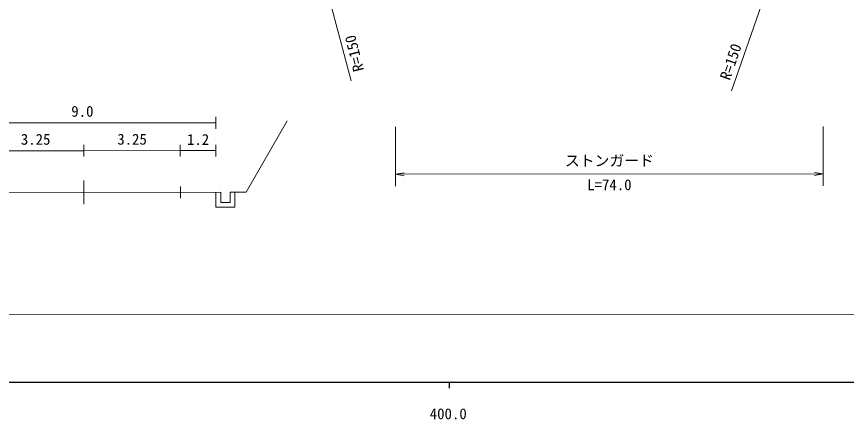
# Model space of a CAD drawing. Units: millimetres, scale not verified. Extents: x 40000 to 680000, y 20000 to 380000.
# Drawn here: x 395086 to 534955, y 198715 to 266606 of the extents above; entities that cross this region are included whole.
import ezdxf
from ezdxf.enums import TextEntityAlignment as Align

# ---------------------------------------------------------------- set-up
doc = ezdxf.new("R2010")
doc.units = ezdxf.units.MM
doc.header["$LTSCALE"] = 1000
for name, color, linetype, lineweight in [('M-BGD', 7, 'Continuous', 13), ('M-STR-HTXT', 7, 'Continuous', 13), ('M-STR-STR3', 7, 'Continuous', 13), ('M-TTL-BAND', 7, 'Continuous', 25)]:
    doc.layers.add(name, color=color, linetype=linetype, lineweight=lineweight)
doc.styles.add('ＭＳ ゴシック', font='')
doc.styles.get('ＭＳ ゴシック').set_extended_font_data('MS Gothic')

# ---------------------------------------------------------------- blocks, each defined once
blk = doc.blocks.new('open_arrow')
at = {"color": 0, "linetype": 'Continuous', "lineweight": -2}
blk.add_lwpolyline([(7.5, 1.25), (0, 0), (7.5, -1.25)], dxfattribs=at)

msp = doc.modelspace()

# ---------------------------------------------------------------- linework, layer by layer
at = {"layer": 'M-BGD'}
msp.add_open_spline([(384273, 261673), (385570, 262973), (386867, 264273), (388040, 265683), (389392, 267308), (390580, 269078), (392045, 270600), (393358, 271965), (394894, 273130), (396575, 274039), (397589, 274586), (398655, 275041), (399771, 275281), (401340, 275619), (403008, 275534), (404590, 275189), (406539, 274764), (408357, 273943), (410127, 273046), (412042, 272074), (413901, 271011), (415759, 269948)], degree=3, knots=[0, 0, 0, 0, 1, 1, 1, 2, 2, 2, 3, 3, 3, 4, 4, 4, 5, 5, 5, 6, 6, 6, 7, 7, 7, 7], dxfattribs=at)
at = {"layer": 'M-STR-HTXT'}
for p, q in [((451502, 255760), (439011, 302609)), ((515571, 254091), (531344, 299464)), ((428680, 247703), (428678, 249703)), ((433777, 237002), (440713, 249034)), ((383679, 248673), (428679, 248703)), ((406433, 243005), (406431, 245005)), ((422683, 243016), (422681, 245016)), ((428683, 243020), (428681, 245020)), ((390182, 243994), (406432, 244005)), ((406432, 244005), (422682, 244016)), ((422682, 244016), (428682, 244020)), ((406438, 234984), (406435, 238984)), ((422687, 235994), (422686, 237994)), ((381187, 236967), (429487, 236999)), ((428688, 234498), (428687, 236998)), ((429488, 235299), (429487, 236999)), ((431087, 237000), (433777, 237002)), ((431088, 235300), (431087, 237000)), ((431888, 234501), (431887, 237001)), ((429488, 235299), (431088, 235300)), ((428688, 234498), (431888, 234501))]:
    msp.add_line(p, q, dxfattribs=at)
at = {"layer": 'M-STR-STR3'}
for p, q in [((458975, 238035), (458969, 248035)), ((531054, 238083), (531047, 248083)), ((458974, 240035), (531052, 240083)), ((562329, 216454), (69783, 216125))]:
    msp.add_line(p, q, dxfattribs=at)
at = {"layer": 'M-TTL-BAND'}
for p, q in [((40000, 205000), (579000, 205000)), ((468000, 205000), (468000, 204000))]:
    msp.add_line(p, q, dxfattribs=at)

# ---------------------------------------------------------------- block references
at = {"layer": 'M-STR-STR3', "xscale": 193, "yscale": 193}
msp.add_blockref('open_arrow', (458974, 240035), dxfattribs=at)
at = {"layer": 'M-STR-STR3', "xscale": 193, "yscale": 193, "rotation": 180}
msp.add_blockref('open_arrow', (531052, 240083), dxfattribs=at)

# ---------------------------------------------------------------- texts
at = {"layer": 'M-STR-HTXT', "style": 'ＭＳ ゴシック'}
for s, rotation, p in [('R=150', 104.137, (452761, 257372)), ('R=150', 71.082, (514442, 256051)), ('9.0', 0.038, (404303, 250642)), ('3.25', 0.038, (395806, 245925)), ('3.25', 0.038, (412056, 245936)), ('1.2', 0.038, (423806, 245896))]:
    msp.add_text(s, height=1833, rotation=rotation, dxfattribs=at).set_placement(p, align=Align.MIDDLE_LEFT)
at = {"layer": 'M-STR-STR3', "style": 'ＭＳ ゴシック'}
for s, p in [('ストンガード', (487513, 240850)), ('L=74.0', (491265, 236794))]:
    msp.add_text(s, height=1833, rotation=0.038, dxfattribs=at).set_placement(p, align=Align.BOTTOM_LEFT)
at = {"layer": 'M-TTL-BAND', "style": 'ＭＳ ゴシック'}
msp.add_text('400.0', height=1833, dxfattribs=at).set_placement((467844, 198195), align=Align.BOTTOM_CENTER)

doc.saveas('drawing.dxf')
